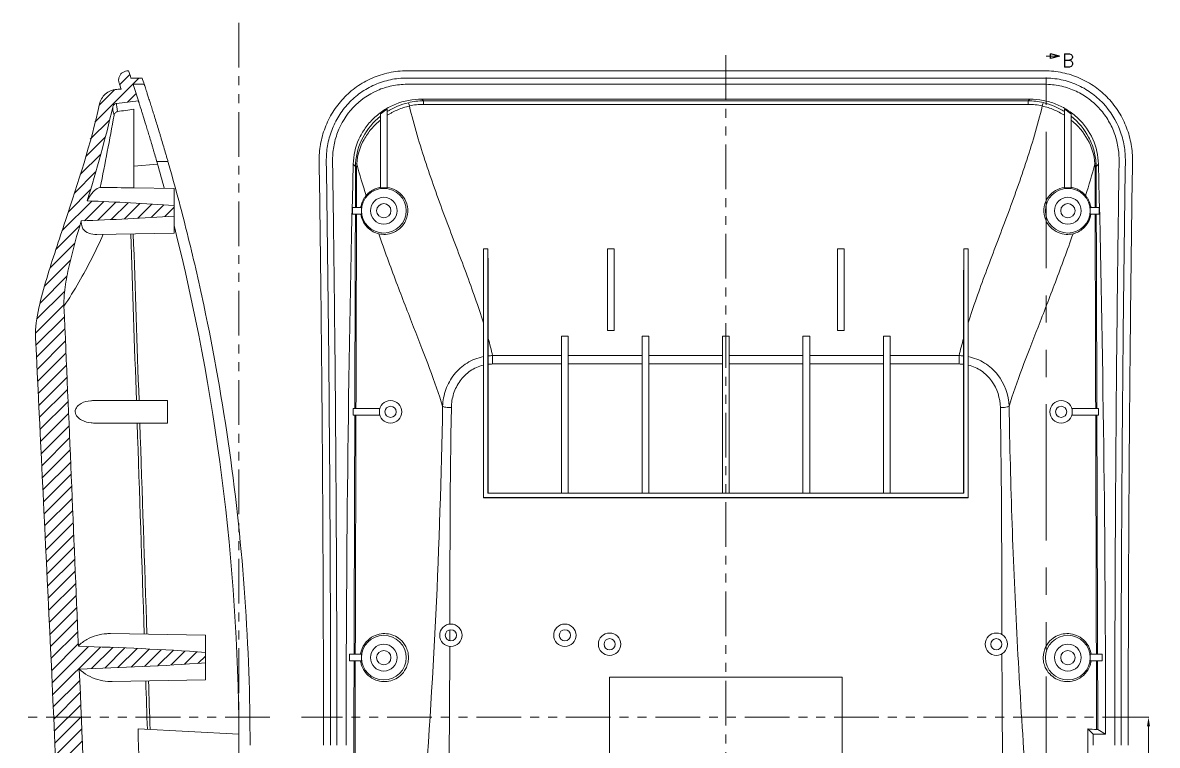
# Model space of a CAD drawing. Extents: x 51 to 693, y 99 to 478.
# Drawn here: x 429.2 to 683, y 315.8 to 477.5 of the extents above; entities that cross this region are included whole.
import ezdxf

# ---------------------------------------------------------------- set-up
doc = ezdxf.new("R2010")
doc.units = 0
doc.header["$MEASUREMENT"] = 0
doc.linetypes.add('PHANTOM', pattern=[2.5, 1.25, -0.25, 0.25, -0.25, 0.25, -0.25])
for name, color, linetype in [('20', 7, 'Continuous'), ('7', 7, 'Continuous'), ('TOP', 7, 'Continuous')]:
    doc.layers.add(name, color=color, linetype=linetype)
doc.styles.add('blockfont', font='simplex.shx', dxfattribs={"bigfont": 'bigfont'})
doc.dimstyles.get("Standard").update_dxf_attribs({"dimtxt": 0.18, "dimasz": 0.18, "dimexe": 0.18, "dimexo": 0.0625, "dimgap": 0.09, "dimtad": 0, "dimtih": 1, "dimtoh": 1, "dimdec": 4, "dimzin": 0, "dimdsep": 46, "dimtxsty": 'Standard', "dimcen": 0.09, "dimadec": 0, "dimazin": 0, "dimtfac": 1, "dimtdec": 4, "dimtofl": 0, "dimtmove": 0, "dimatfit": 3, "dimfxl": 0, "dimtolj": 1, "dimtzin": 0, "dimarcsym": 0})

# ---------------------------------------------------------------- blocks, each defined once
blk = doc.blocks.new('HATCH3')
at = {"color": 200, "linetype": 'Continuous'}
for p, q in [((424.86, 455.27), (434.75, 465.15)), ((430.44, 463.67), (432.69, 465.92)), ((425.88, 459.11), (429.3, 462.53)), ((432.16, 459.74), (434.09, 461.67)), ((423.85, 451.43), (428.12, 455.69)), ((422.84, 447.59), (427.17, 451.92)), ((421.62, 443.55), (426.22, 448.14)), ((420.29, 439.39), (425.06, 444.16)), ((418.95, 435.23), (423.89, 440.17)), ((417.58, 431.03), (424.17, 437.62)), ((422.59, 433.22), (426.88, 437.5)), ((425.56, 433.35), (429.59, 437.38)), ((428.52, 433.48), (432.3, 437.25)), ((431.48, 433.61), (434.97, 437.1)), ((434.48, 433.78), (437.64, 436.94)), ((437.49, 433.96), (440.3, 436.77)), ((440.5, 434.14), (442.6, 436.24)), ((416.16, 426.79), (421.54, 432.16)), ((414.85, 422.65), (420.41, 428.21)), ((413.62, 418.59), (419.43, 424.4)), ((412.62, 414.76), (418.64, 420.78)), ((411.91, 411.23), (418.13, 417.45)), ((411.65, 408.15), (417.98, 414.47)), ((411.68, 405.35), (418.07, 411.74)), ((411.81, 402.65), (418.19, 409.03)), ((411.94, 399.95), (418.31, 406.32)), ((412.07, 397.26), (418.42, 403.6)), ((412.2, 394.56), (418.54, 400.89)), ((412.33, 391.87), (418.66, 398.18)), ((412.46, 389.17), (418.77, 395.47)), ((412.59, 386.47), (418.89, 392.76)), ((412.73, 383.78), (419, 390.05)), ((412.86, 381.08), (419.12, 387.34)), ((412.99, 378.39), (419.24, 384.63)), ((413.12, 375.69), (419.35, 381.92)), ((413.25, 373), (419.47, 379.21)), ((413.38, 370.3), (419.59, 376.5)), ((413.51, 367.6), (419.7, 373.78)), ((413.64, 364.91), (419.81, 371.07)), ((413.78, 362.21), (419.93, 368.36)), ((413.91, 359.52), (420.04, 365.64)), ((414.04, 356.82), (420.15, 362.93)), ((414.17, 354.12), (420.27, 360.21)), ((414.3, 351.43), (420.38, 357.5)), ((414.43, 348.73), (420.49, 354.79)), ((414.56, 346.04), (420.61, 352.07)), ((414.69, 343.33), (420.72, 349.36)), ((414.81, 340.63), (420.83, 346.64)), ((414.94, 337.93), (420.95, 343.93)), ((415.06, 335.22), (421.06, 341.22)), ((415.18, 332.52), (421.17, 338.5)), ((415.3, 329.81), (423.43, 337.93)), ((415.43, 327.11), (426.15, 337.82)), ((424.15, 333), (428.87, 337.72)), ((427.1, 333.12), (431.59, 337.61)), ((430.05, 333.23), (434.32, 337.5)), ((433, 333.35), (437.01, 337.36)), ((435.95, 333.48), (439.68, 337.21)), ((438.96, 333.65), (442.36, 337.05)), ((441.96, 333.83), (445.03, 336.9)), ((444.96, 334), (447.71, 336.74)), ((447.97, 334.18), (449.6, 335.8)), ((415.55, 324.41), (421.51, 330.36)), ((415.67, 321.7), (421.62, 327.64)), ((415.8, 319), (421.73, 324.92)), ((415.92, 316.29), (421.84, 322.21)), ((416.04, 313.59), (421.95, 319.49)), ((416.17, 310.89), (422.06, 316.77)), ((416.29, 308.18), (422.17, 314.06)), ((416.41, 305.48), (422.28, 311.34)), ((416.54, 302.77), (422.39, 308.62)), ((416.66, 300.07), (422.5, 305.9)), ((416.78, 297.37), (422.61, 303.18)), ((416.91, 294.66), (422.71, 300.47)), ((417.03, 291.96), (422.82, 297.75)), ((417.15, 289.25), (422.93, 295.03)), ((417.27, 286.55), (423.04, 292.31)), ((417.4, 283.85), (423.15, 289.59)), ((417.56, 281.19), (424.54, 288.15)), ((425.87, 286.65), (427.37, 288.15)), ((428.7, 286.65), (430.2, 288.15)), ((431.53, 286.65), (433.03, 288.15)), ((434.36, 286.65), (435.86, 288.15)), ((437.18, 286.65), (438.69, 288.15)), ((440.01, 286.65), (441.52, 288.15)), ((442.84, 286.65), (444.35, 288.15)), ((445.67, 286.65), (447.18, 288.15)), ((448.5, 286.65), (450.01, 288.15)), ((451.33, 286.65), (452.84, 288.15)), ((454.16, 286.65), (455.67, 288.15)), ((456.99, 286.65), (457.1, 286.75)), ((417.74, 278.53), (423.37, 284.15)), ((417.92, 275.88), (424.94, 282.9)), ((426.27, 281.4), (427.77, 282.9)), ((429.1, 281.4), (430.6, 282.9)), ((431.93, 281.4), (433.43, 282.9)), ((434.76, 281.4), (436.26, 282.9)), ((437.59, 281.4), (439.09, 282.9)), ((440.42, 281.4), (441.92, 282.9)), ((418.09, 273.23), (423.58, 278.72)), ((423.84, 276.15), (425.35, 277.65)), ((426.67, 276.15), (428.18, 277.65)), ((429.5, 276.15), (431.01, 277.65)), ((432.33, 276.15), (433.84, 277.65)), ((435.16, 276.15), (436.67, 277.65)), ((437.99, 276.15), (439.5, 277.65)), ((440.82, 276.15), (442.33, 277.65)), ((443.65, 276.15), (445.16, 277.65)), ((446.48, 276.15), (447.98, 277.65)), ((449.31, 276.15), (450.81, 277.65)), ((452.14, 276.15), (453.64, 277.65)), ((454.97, 276.15), (456.47, 277.65)), ((418.33, 270.64), (423.69, 276)), ((418.57, 268.06), (423.8, 273.28)), ((418.82, 265.48), (423.9, 270.56)), ((419.07, 262.9), (424.01, 267.84)), ((419.33, 260.34), (424.12, 265.11)), ((419.61, 257.78), (424.22, 262.39)), ((419.89, 255.23), (424.33, 259.67)), ((420.16, 252.68), (424.53, 257.05)), ((425.86, 255.55), (427.36, 257.05)), ((428.69, 255.55), (430.19, 257.05)), ((431.52, 255.55), (433.02, 257.05)), ((434.35, 255.55), (435.85, 257.05)), ((437.18, 255.55), (438.68, 257.05)), ((440.01, 255.55), (441.51, 257.05)), ((442.84, 255.55), (444.34, 257.05)), ((445.67, 255.55), (447.17, 257.05)), ((448.5, 255.55), (450, 257.05)), ((451.33, 255.55), (452.83, 257.05)), ((454.16, 255.55), (455.66, 257.05)), ((420.45, 250.14), (424.54, 254.23)), ((456.99, 255.55), (457.1, 255.66)), ((420.75, 247.61), (425.09, 251.95)), ((426.92, 250.95), (427.92, 251.95)), ((429.75, 250.95), (430.75, 251.95)), ((432.58, 250.95), (433.58, 251.95)), ((435.41, 250.95), (436.41, 251.95)), ((438.24, 250.95), (439.24, 251.95)), ((421.04, 245.08), (424.82, 248.86)), ((421.34, 242.55), (425, 246.21)), ((421.65, 240.03), (425.57, 243.95)), ((427.4, 242.95), (428.4, 243.95)), ((430.23, 242.95), (431.23, 243.95)), ((433.06, 242.95), (434.06, 243.95)), ((435.89, 242.95), (436.89, 243.95)), ((438.72, 242.95), (439.72, 243.95)), ((421.96, 237.52), (425.41, 240.97)), ((422.28, 235.01), (426.63, 239.35)), ((427.95, 237.85), (429.46, 239.35)), ((430.78, 237.85), (432.29, 239.35)), ((433.61, 237.85), (435.12, 239.35)), ((436.44, 237.85), (437.94, 239.35)), ((439.27, 237.85), (440.77, 239.35)), ((442.1, 237.85), (443.6, 239.35)), ((444.93, 237.85), (446.43, 239.35)), ((447.76, 237.85), (449.26, 239.35)), ((450.59, 237.85), (452.09, 239.35)), ((453.42, 237.85), (454.92, 239.35)), ((456.25, 237.85), (457.1, 238.7)), ((422.6, 232.5), (425.9, 235.8)), ((422.92, 230), (426.17, 233.24)), ((423.24, 227.49), (426.43, 230.68)), ((423.56, 224.98), (426.7, 228.12)), ((423.87, 222.47), (426.96, 225.55)), ((424.19, 219.96), (427.24, 223)), ((424.53, 217.47), (427.54, 220.48)), ((424.88, 214.99), (427.85, 217.96)), ((425.23, 212.51), (428.15, 215.43)), ((425.57, 210.03), (428.45, 212.91)), ((425.92, 207.55), (428.76, 210.38)), ((426.27, 205.07), (430.84, 209.63)), ((426.61, 202.59), (433.54, 209.51)), ((432.19, 205.33), (436.25, 209.39)), ((435.15, 205.46), (438.96, 209.27)), ((438.11, 205.59), (441.64, 209.11)), ((441.1, 205.75), (444.3, 208.95)), ((444.11, 205.94), (446.97, 208.79)), ((447.13, 206.12), (449.6, 208.59)), ((426.96, 200.11), (429.73, 202.88)), ((427.38, 197.7), (430.07, 200.39)), ((428.15, 195.64), (430.47, 197.96)), ((429.38, 194.04), (431.42, 196.08)), ((430.81, 192.65), (432.86, 194.7)), ((432.25, 191.25), (434.31, 193.31)), ((433.98, 190.15), (436.29, 192.46)), ((436.09, 189.44), (438.35, 191.7)), ((438.21, 188.73), (440.84, 191.35)), ((440.62, 188.31), (443.43, 191.12)), ((443.22, 188.08), (446.03, 190.89)), ((445.81, 187.85), (448.63, 190.66)), ((448.37, 187.57), (451.23, 190.42)), ((450.89, 187.26), (453.82, 190.19)), ((453.41, 186.95), (456.42, 189.96)), ((454.7, 185.41), (457.1, 187.81)), ((458.5, 186.38), (459.6, 187.48)), ((456.89, 184.77), (457.1, 184.98))]:
    blk.add_line(p, q, dxfattribs=at)
blk = doc.blocks.new('ASSORTED_DRAFT3')
at = {"color": 13}
for p, q in [((661.12, 470.04, 661.12), (659.12, 470.57)), ((659.12, 469.5), (659.12, 470.57)), ((661.12, 470.04, 661.12), (659.12, 469.5))]:
    blk.add_line(p, q, dxfattribs=at)
blk = doc.blocks.new('*D587')
at = {"color": 4, "linetype": 'Continuous', "lineweight": 9}
for p, q in [((680.82, 322.1), (681.12, 322.1)), ((681.02, 320.1), (681.02, 290.87)), ((681.02, 249.45), (681.02, 278.69)), ((671.58, 247.45), (681.12, 247.45))]:
    blk.add_line(p, q, dxfattribs=at)
for points in [[(680.69, 320.1), (681.35, 320.1), (681.02, 322.1)], [(680.69, 249.45), (681.35, 249.45), (681.02, 247.45)]]:
    blk.add_solid(points, dxfattribs=at)
at = {"layer": 'Defpoints', "color": 0, "linetype": 'Continuous', "lineweight": 9}
for p in [(680.72, 322.1), (681.02, 322.1), (671.48, 247.45)]:
    blk.add_point(p, dxfattribs=at)
at = {"color": 3, "linetype": 'Continuous', "lineweight": 9, "insert": (681.02, 284.78), "char_height": 3, "attachment_point": 5, "rotation": 90}
blk.add_mtext('\\A1;74.65', dxfattribs=at)

msp = doc.modelspace()

# ---------------------------------------------------------------- linework, layer by layer
at = {"layer": '20', "color": 1, "linetype": 'Continuous', "lineweight": 9}
msp.add_line((661.125, 470.037), (658.125, 470.037), dxfattribs=at)
at = {"layer": '20', "color": 1, "linetype": 'PHANTOM', "lineweight": 9, "ltscale": 24.375664}
msp.add_line((658.125, 178.856), (658.125, 470.037), dxfattribs=at)
at = {"layer": '20', "color": 7, "linetype": 'Continuous', "lineweight": 9}
for p, q in [((455.924, 465.147), (453.424, 465.147)), ((657.804, 466.752), (515.162, 466.752)), ((657.795, 465.152), (515.173, 465.152)), ((456.386, 463.748), (453.886, 463.748)), ((515.18, 463.752), (657.804, 463.752)), ((654.5, 460.437), (518.467, 460.437)), ((518.872, 460.033), (518.467, 460.437)), ((654.095, 460.033), (518.872, 460.033)), ((518.872, 460.033), (518.872, 459.256)), ((654.5, 460.437), (654.095, 460.033)), ((654.095, 460.033), (654.095, 459.256)), ((454.068, 458.164), (454.068, 440.554)), ((509.233, 457.115), (509.233, 440.554)), ((510.733, 458.164), (510.733, 440.554)), ((518.872, 459.256), (654.095, 459.256)), ((662.233, 458.164), (662.233, 440.554)), ((663.733, 457.115), (663.733, 440.554)), ((454.068, 445.416), (459.37, 445.88)), ((461.699, 446.477), (459.199, 446.477)), ((503.138, 445.88), (503.659, 445.36)), ((669.308, 445.36), (669.828, 445.88)), ((463.068, 440.451), (454.068, 440.608)), ((463.068, 440.451), (463.068, 436.633)), ((463.068, 434.27), (463.068, 436.633)), ((463.068, 434.27), (463.068, 430.451)), ((502.946, 436.201), (502.946, 434.701)), ((502.946, 436.201), (505.013, 436.201)), ((502.946, 434.701), (505.013, 434.701)), ((670.021, 436.201), (667.953, 436.201)), ((670.021, 434.701), (667.953, 434.701)), ((670.021, 434.701), (670.021, 436.201)), ((445.801, 430.15), (463.068, 430.451)), ((532.283, 426.925), (533.283, 426.925)), ((532.283, 426.925), (532.283, 371.251)), ((533.283, 426.925), (533.283, 372.251)), ((561.483, 426.925), (559.983, 426.925)), ((559.983, 408.651), (559.983, 426.925)), ((561.483, 426.925), (561.483, 408.651)), ((611.483, 426.925), (612.983, 426.925)), ((611.483, 426.925), (611.483, 408.651)), ((612.983, 408.651), (612.983, 426.925)), ((639.683, 426.925), (640.683, 426.925)), ((639.683, 372.251), (639.683, 426.925)), ((640.683, 371.251), (640.683, 426.925)), ((561.483, 408.651), (559.983, 408.651)), ((611.483, 408.651), (612.983, 408.651)), ((551.233, 407.379), (549.733, 407.379)), ((549.733, 372.279), (549.733, 407.379)), ((551.233, 372.279), (551.233, 407.379)), ((569.233, 407.379), (567.733, 407.379)), ((567.733, 372.279), (567.733, 407.379)), ((569.233, 372.279), (569.233, 407.379)), ((587.233, 407.379), (585.733, 407.379)), ((585.733, 372.279), (585.733, 407.379)), ((587.233, 372.279), (587.233, 407.379)), ((605.233, 407.379), (603.733, 407.379)), ((603.733, 372.279), (603.733, 407.379)), ((605.233, 372.279), (605.233, 407.379)), ((623.233, 407.379), (621.733, 407.379)), ((621.733, 372.279), (621.733, 407.379)), ((623.233, 372.279), (623.233, 407.379)), ((533.321, 401.1), (533.312, 372.28)), ((549.733, 403.034), (534.313, 403.034)), ((534.313, 401.155), (549.733, 401.155)), ((567.733, 403.034), (551.233, 403.034)), ((551.233, 401.155), (567.733, 401.155)), ((585.733, 403.034), (569.233, 403.034)), ((569.233, 401.155), (585.733, 401.155)), ((603.733, 403.034), (587.233, 403.034)), ((587.233, 401.155), (603.733, 401.155)), ((621.733, 403.034), (605.233, 403.034)), ((605.233, 401.155), (621.733, 401.155)), ((638.654, 403.034), (623.233, 403.034)), ((623.233, 401.155), (638.654, 401.155)), ((639.655, 372.28), (639.646, 401.1)), ((532.246, 400.912), (532.255, 371.223)), ((640.712, 371.223), (640.721, 400.912)), ((461.568, 392.951), (444.837, 392.951)), ((461.568, 389.29), (461.568, 392.951)), ((503.121, 389.701), (503.121, 391.201)), ((503.121, 391.201), (509.098, 391.201)), ((669.846, 391.201), (663.868, 391.201)), ((669.846, 389.701), (669.846, 391.201)), ((461.568, 387.951), (461.568, 389.29)), ((509.098, 389.701), (503.121, 389.701)), ((663.868, 389.701), (669.846, 389.701)), ((445.023, 387.951), (461.568, 387.951)), ((532.283, 371.251), (532.255, 371.223)), ((532.255, 371.223), (640.712, 371.223)), ((532.283, 371.251), (640.683, 371.251)), ((533.283, 372.251), (533.312, 372.28)), ((533.283, 372.251), (639.683, 372.251)), ((533.312, 372.28), (549.733, 372.28)), ((551.233, 372.279), (549.733, 372.279)), ((551.233, 372.28), (567.733, 372.28)), ((569.233, 372.279), (567.733, 372.279)), ((569.233, 372.28), (585.733, 372.28)), ((587.233, 372.279), (585.733, 372.279)), ((587.233, 372.28), (603.733, 372.28)), ((605.233, 372.279), (603.733, 372.279)), ((605.233, 372.28), (621.733, 372.28)), ((623.233, 372.279), (621.733, 372.279)), ((623.233, 372.28), (639.655, 372.28)), ((639.683, 372.251), (639.655, 372.28)), ((640.683, 371.251), (640.712, 371.223)), ((470.068, 340.451), (448.852, 340.822)), ((470.068, 336.632), (470.068, 340.451)), ((470.068, 336.633), (470.068, 334.27)), ((502.333, 336.201), (502.333, 334.701)), ((502.333, 336.201), (505.013, 336.201)), ((670.633, 336.201), (667.953, 336.201)), ((670.633, 334.701), (670.633, 336.201)), ((470.068, 330.451), (470.068, 334.27)), ((502.333, 334.701), (505.013, 334.701)), ((670.633, 334.701), (667.953, 334.701)), ((449.227, 330.088), (470.068, 330.451)), ((560.483, 294.151), (560.483, 331.097)), ((560.483, 331.097), (612.483, 331.097)), ((612.483, 331.097), (612.483, 289.735)), ((477.562, 318.299), (455.005, 319.481)), ((668.636, 318.299), (667.454, 319.481)), ((668.636, 318.299), (671.42, 318.299)), ((671.42, 318.299), (669.683, 319.339))]:
    msp.add_line(p, q, dxfattribs=at)
at = {"layer": '20', "color": 80, "linetype": 'Continuous', "lineweight": 9}
for p, q in [((449.463, 462.472), (449.466, 462.472)), ((438.442, 414.069), (438.445, 414.068)), ((432.071, 406.981), (432.068, 406.977))]:
    msp.add_line(p, q, dxfattribs=at)
at = {"layer": '20', "color": 7, "linetype": 'Continuous', "lineweight": 9}
for centre, radius in [((509.983, 435.451), 5), ((661.483, 390.451), 2.5), ((661.483, 390.451), 1.25), ((524.983, 340.451), 2.5), ((550.483, 340.451), 2.5), ((524.983, 340.451), 1.25), ((550.483, 340.451), 1.25), ((560.483, 338.451), 2.5), ((646.983, 338.451), 2.5), ((662.983, 335.451), 5), ((560.483, 338.451), 1.25), ((646.983, 338.451), 1.25)]:
    msp.add_circle(centre, radius, dxfattribs=at)
at = {"layer": '20', "color": 7, "linetype": 'Continuous', "lineweight": 9, "extrusion": (1.22461e-16, 0, -1)}
for centre, radius in [((-662.983, 435.451), 5), ((-509.983, 335.451), 3), ((-662.983, 335.451), 3), ((-509.983, 335.451), 1.6), ((-662.983, 335.451), 1.6)]:
    msp.add_circle(centre, radius, dxfattribs=at)
at = {"layer": '20', "color": 7, "linetype": 'Continuous', "lineweight": 9, "extrusion": (0, 0, -1)}
for centre, radius in [((-509.983, 435.451), 3), ((-509.983, 435.451), 1.6), ((-662.983, 435.451), 3), ((-662.983, 435.451), 1.6), ((-511.483, 390.451), 2.5), ((-511.483, 390.451), 1.25), ((-509.983, 335.451), 5)]:
    msp.add_circle(centre, radius, dxfattribs=at)
at = {"layer": '20', "color": 7, "linetype": 'Continuous', "lineweight": 9, "extrusion": (1.22461e-16, 0, -1)}
for centre, start, end in [((-3.75, 315.826), 161.42622, 161.63044), ((-6.25, 315.826), 161.63044, 161.80858), ((-0.75, 315.826), 161.76349, 161.94329), ((-3.75, 315.826), 161.80858, 162.28397)]:
    msp.add_arc(centre, 473.818, start, end, dxfattribs=at)
at = {"layer": '20', "color": 7, "linetype": 'Continuous', "lineweight": 9, "extrusion": (0, 0, -1)}
for centre, radius, start, end in [((-3.75, 315.826), 473.818, 164.06888, 164.74571), ((-509.983, 435.451), 5.157, 81.63778, 98.36222), ((-662.983, 435.451), 5.157, 81.63778, 98.36222), ((-509.983, 435.451), 5.026, -8.58165, 8.58165), ((-662.983, 435.451), 5.026, 171.41835, 188.58165), ((-3.75, 315.826), 473.818, 165.7889, 179.70099)]:
    msp.add_arc(centre, radius, start, end, dxfattribs=at)
at = {"layer": '20', "color": 7, "linetype": 'Continuous', "lineweight": 9}
for centre, start, end in [((509.983, 335.451), 171.41835, 188.58165), ((662.983, 335.451), 351.41835, 368.58165)]:
    msp.add_arc(centre, 5.026, start, end, dxfattribs=at)
for centre, major_axis, ratio, start_param, end_param in [((497.704, 449.12), (206.521, 18.068), 0.0868266, 1.7901597, 1.7966749), ((497.704, 449.12), (172.101, 15.057), 0.0868266, 1.8133619, 1.8428007), ((543, 315.826), (0, 473.818), 0.0874887, 1.2927459, 1.5707963), ((504.655, 445.36), (-1, 0.003), 0.0349414, 0.0873199, 0.7271728), ((668.312, 445.36), (-1, -0.003), 0.0349414, 2.4144198, 3.0542727), ((629.967, 315.826), (0, 473.818), 0.0874887, 4.7176077, 4.9904394), ((532.131, 481.903), (0, 103), 0.0017453, 3.944855, 4.1493495), ((533.435, 481.903), (0, 103), 0.0017453, 2.1338358, 2.3867781), ((639.531, 481.903), (0, 103), 0.0017453, 3.8964079, 4.1493495), ((640.835, 481.903), (0, 103), 0.0017453, 2.1338358, 2.3383296), ((728.43, 322.356), (-82.025, 0), 0.0524078, 0.7326774, 0.7675799), ((643.807, 315.826), (0, 473.79), 0.0524047, 4.7123887, 4.7176077)]:
    msp.add_ellipse(centre, major_axis=major_axis, ratio=ratio, start_param=start_param, end_param=end_param, dxfattribs=at)
at = {"layer": '20', "color": 7, "linetype": 'Continuous', "lineweight": 9, "extrusion": (0, 0, -1)}
for centre, major_axis, ratio, start_param, end_param in [((544.664, 453.228), (172.101, 15.057), 0.0868266, 4.1405532, 4.1656272), ((518.659, 445.302), (-10.687, 10.687), 0.9924325, 0.1127612, 0.2348383), ((654.307, 445.302), (10.687, 10.687), 0.9924325, 6.048347, 6.1704241), ((3.749, 315.826), (473.819, 0), 0.9999993, 6.2779666, 6.2831853)]:
    msp.add_ellipse(centre, major_axis=major_axis, ratio=ratio, start_param=start_param, end_param=end_param, dxfattribs=at)
at = {"layer": '20', "color": 7, "linetype": 'Continuous', "lineweight": 9}
for points, knots in [([(452.529, 466.724), (452.306, 466.708), (452.082, 466.654), (451.877, 466.565), (451.671, 466.477), (451.478, 466.351), (451.314, 466.2), (451.149, 466.048), (451.008, 465.866), (450.903, 465.668), (450.798, 465.471), (450.726, 465.252), (450.692, 465.031), (450.658, 464.81), (450.662, 464.579), (450.703, 464.359), (450.72, 464.272), (450.742, 464.187), (450.77, 464.103)], [0, 0, 0, 0, 0.1855168, 0.1855168, 0.1855168, 0.3710335, 0.3710335, 0.3710335, 0.5565531, 0.5565531, 0.5565531, 0.7420912, 0.7420912, 0.7420912, 0.9276572, 0.9276572, 0.9276572, 1, 1, 1, 1]), ([(495.521, 446.448), (495.501, 447.749), (495.604, 449.031), (496.044, 451.557), (496.385, 452.81), (497.305, 455.234), (497.875, 456.388), (499.235, 458.58), (500.037, 459.63), (501.825, 461.539), (502.807, 462.397), (504.95, 463.919), (506.125, 464.586), (508.555, 465.65), (509.82, 466.057), (512.453, 466.61), (513.812, 466.752), (515.162, 466.752)], [0, 0, 0, 0, 0.125, 0.125, 0.25, 0.25, 0.375, 0.375, 0.5, 0.5, 0.625, 0.625, 0.75, 0.75, 0.875, 0.875, 1, 1, 1, 1]), ([(497.121, 446.464), (497.116, 447.659), (497.196, 448.84), (497.598, 451.162), (497.909, 452.313), (498.754, 454.547), (499.277, 455.61), (500.525, 457.627), (501.257, 458.59), (502.905, 460.353), (503.809, 461.145), (505.777, 462.546), (506.856, 463.159), (509.096, 464.141), (510.26, 464.515), (512.677, 465.022), (513.926, 465.144), (515.173, 465.152)], [0, 0, 0, 0, 0.125, 0.125, 0.25, 0.25, 0.375, 0.375, 0.5, 0.5, 0.625, 0.625, 0.75, 0.75, 0.875, 0.875, 1, 1, 1, 1]), ([(657.795, 465.152), (659.039, 465.137), (660.264, 465.025), (662.664, 464.526), (663.855, 464.146), (666.094, 463.168), (667.15, 462.571), (669.135, 461.164), (670.054, 460.36), (672.51, 457.737), (673.79, 455.66), (675.049, 452.337), (675.365, 451.176), (675.771, 448.84), (675.856, 447.657), (675.846, 446.462)], [0, 0, 0, 0, 0.125, 0.125, 0.25, 0.25, 0.375, 0.375, 0.5, 0.5, 0.75, 0.75, 0.875, 0.875, 1, 1, 1, 1]), ([(657.804, 466.752), (659.159, 466.752), (660.489, 466.613), (663.1, 466.069), (664.395, 465.656), (666.829, 464.593), (667.978, 463.944), (670.14, 462.414), (671.136, 461.543), (672.917, 459.645), (673.718, 458.6), (675.09, 456.393), (675.659, 455.238), (676.575, 452.829), (676.92, 451.568), (677.363, 449.032), (677.465, 447.748), (677.445, 446.448)], [0, 0, 0, 0, 0.125, 0.125, 0.25, 0.25, 0.375, 0.375, 0.5, 0.5, 0.625, 0.625, 0.75, 0.75, 0.875, 0.875, 1, 1, 1, 1]), ([(449.466, 462.472), (449.03, 462.372), (448.605, 462.194), (448.227, 461.954), (447.849, 461.715), (447.507, 461.407), (447.227, 461.057), (446.943, 460.702), (446.715, 460.293), (446.561, 459.865), (446.5, 459.694), (446.449, 459.519), (446.41, 459.341)], [0, 0, 0, 0, 0.2927713, 0.2927713, 0.2927713, 0.5852101, 0.5852101, 0.5852101, 0.8826735, 0.8826735, 0.8826735, 1, 1, 1, 1]), ([(461.699, 446.477), (461.62, 446.753), (461.541, 447.028), (461.382, 447.577), (461.303, 447.85), (461.066, 448.666), (460.908, 449.206), (460.592, 450.279), (460.434, 450.811), (460.197, 451.603), (460.119, 451.866), (459.961, 452.389), (459.883, 452.651), (459.492, 453.942), (459.192, 454.924), (458.759, 456.322), (458.618, 456.775), (458.412, 457.436), (458.344, 457.653), (458.209, 458.08), (458.143, 458.29), (457.95, 458.902), (457.827, 459.288), (457.594, 460.02), (457.484, 460.366), (457.276, 461.014), (457.178, 461.316), (457.042, 461.737), (456.999, 461.871), (456.916, 462.126), (456.877, 462.246), (456.692, 462.814), (456.579, 463.16), (456.483, 463.455), (456.466, 463.506), (456.436, 463.596), (456.424, 463.633), (456.404, 463.692), (456.397, 463.715), (456.391, 463.734), (456.389, 463.738), (456.388, 463.743), (456.387, 463.747), (456.385, 463.751)], [0, 0, 0, 0, 0.0316171, 0.0316171, 0.0632341, 0.0632341, 0.1264683, 0.1264683, 0.1897024, 0.1897024, 0.2213195, 0.2213195, 0.2529366, 0.2529366, 0.3794048, 0.3794048, 0.442639, 0.442639, 0.474256, 0.474256, 0.5058731, 0.5058731, 0.5691072, 0.5691072, 0.6323414, 0.6323414, 0.6955755, 0.6955755, 0.7271926, 0.7271926, 0.7588097, 0.7588097, 0.8852779, 0.8852779, 0.916895, 0.916895, 0.9485121, 0.9485121, 0.9801291, 0.9801291, 0.9959377, 0.9959377, 1, 1, 1, 1]), ([(515.18, 463.752), (514.032, 463.738), (512.901, 463.636), (510.685, 463.176), (509.586, 462.826), (506.484, 461.47), (504.619, 460.136), (501.597, 456.905), (500.417, 454.986), (499.256, 451.917), (498.964, 450.845), (498.59, 448.688), (498.511, 447.596), (498.521, 446.493)], [0, 0, 0, 0, 0.125, 0.125, 0.25, 0.25, 0.5, 0.5, 0.75, 0.75, 0.875, 0.875, 1, 1, 1, 1]), ([(674.446, 446.477), (674.45, 447.58), (674.378, 448.67), (674.009, 450.815), (673.723, 451.877), (672.947, 453.942), (672.465, 454.924), (671.317, 456.788), (670.643, 457.678), (669.123, 459.31), (668.29, 460.042), (666.476, 461.338), (665.48, 461.906), (663.413, 462.814), (662.339, 463.16), (660.108, 463.631), (658.956, 463.744), (657.804, 463.752)], [0, 0, 0, 0, 0.125, 0.125, 0.25, 0.25, 0.375, 0.375, 0.5, 0.5, 0.625, 0.625, 0.75, 0.75, 0.875, 0.875, 1, 1, 1, 1]), ([(450.208, 459.468), (450.099, 459.456), (449.99, 459.424), (449.89, 459.376), (449.791, 459.328), (449.699, 459.262), (449.621, 459.185), (449.541, 459.105), (449.473, 459.011), (449.423, 458.911), (449.383, 458.832), (449.353, 458.747), (449.334, 458.66)], [0, 0, 0, 0, 0.2619107, 0.2619107, 0.2619107, 0.5234328, 0.5234328, 0.5234328, 0.7908522, 0.7908522, 0.7908522, 1, 1, 1, 1]), ([(455.098, 460.009), (455.118, 459.946), (455.14, 459.877), (455.187, 459.731), (455.211, 459.654), (455.263, 459.491), (455.291, 459.404), (455.437, 458.942), (455.58, 458.492), (455.788, 457.83), (455.831, 457.692), (455.921, 457.407), (455.967, 457.259), (456.109, 456.803), (456.209, 456.484), (456.52, 455.479), (456.745, 454.75), (457.046, 453.761), (457.108, 453.558), (457.232, 453.15), (457.294, 452.944), (457.483, 452.318), (457.739, 451.465), (458.003, 450.576), (458.204, 449.896), (458.272, 449.667), (458.408, 449.205), (458.476, 448.971), (458.819, 447.797), (459.094, 446.845), (459.37, 445.88)], [0, 0, 0, 0, 0.0399881, 0.0399881, 0.0769117, 0.0769117, 0.1138352, 0.1138352, 0.2615293, 0.2615293, 0.2984529, 0.2984529, 0.3353764, 0.3353764, 0.4092235, 0.4092235, 0.5569176, 0.5569176, 0.5938411, 0.5938411, 0.6307647, 0.6307647, 0.7046117, 0.7784588, 0.7784588, 0.8153823, 0.8153823, 0.8523059, 0.8523059, 1, 1, 1, 1]), ([(503.138, 445.88), (503.186, 447.811), (503.62, 449.688), (504.801, 452.323), (505.276, 453.154), (506.387, 454.726), (507.031, 455.472), (508.434, 456.814), (509.197, 457.416), (510.845, 458.48), (511.732, 458.94), (514.468, 460.042), (516.458, 460.437), (518.467, 460.437)], [0, 0, 0, 0, 0.25, 0.25, 0.375, 0.375, 0.5, 0.5, 0.625, 0.625, 0.75, 0.75, 1, 1, 1, 1]), ([(515.475, 459.633), (514.629, 459.431), (513.812, 459.163), (512.626, 458.666), (512.238, 458.484), (511.665, 458.187), (511.476, 458.084), (511.101, 457.87), (510.915, 457.759), (510.733, 457.645)], [0, 0, 0, 0, 0.5, 0.5, 0.75, 0.75, 0.875, 0.875, 1, 1, 1, 1]), ([(518.872, 460.033), (518.297, 460.032), (517.727, 459.999), (516.595, 459.866), (516.033, 459.766), (515.475, 459.633)], [0, 0, 0, 0, 0.5, 0.5, 1, 1, 1, 1]), ([(657.49, 459.633), (656.932, 459.766), (656.37, 459.866), (655.239, 459.999), (654.669, 460.032), (654.095, 460.033)], [0, 0, 0, 0, 0.5, 0.5, 1, 1, 1, 1]), ([(654.5, 460.437), (655.504, 460.437), (656.49, 460.341), (658.43, 459.964), (659.394, 459.68), (661.229, 458.942), (662.099, 458.492), (663.748, 457.432), (664.527, 456.818), (666.63, 454.81), (667.771, 453.197), (669.337, 449.714), (669.78, 447.81), (669.828, 445.88)], [0, 0, 0, 0, 0.125, 0.125, 0.25, 0.25, 0.375, 0.375, 0.5, 0.5, 0.75, 0.75, 1, 1, 1, 1]), ([(662.233, 457.645), (661.501, 458.104), (660.74, 458.498), (659.159, 459.161), (658.34, 459.431), (657.49, 459.634)], [0, 0, 0, 0, 0.5, 0.5, 1, 1, 1, 1]), ([(446.41, 459.341), (444.448, 450.468), (441.651, 441.838), (437.346, 428.926), (435.878, 424.632), (433.921, 418.113), (433.311, 415.93), (432.352, 411.518), (431.959, 409.297), (432.071, 406.981)], [0, 0, 0, 0, 0.5, 0.5, 0.75, 0.75, 0.875, 0.875, 1, 1, 1, 1]), ([(449.644, 456.805), (449.666, 456.936), (449.71, 457.065), (449.776, 457.181), (449.829, 457.276), (449.899, 457.364), (449.98, 457.436), (450.062, 457.508), (450.159, 457.567), (450.261, 457.604), (450.315, 457.623), (450.371, 457.637), (450.428, 457.645)], [0, 0, 0, 0, 0.3263073, 0.3263073, 0.3263073, 0.5929186, 0.5929186, 0.5929186, 0.8614187, 0.8614187, 0.8614187, 1, 1, 1, 1]), ([(510.733, 456.805), (510.923, 456.924), (511.115, 457.041), (511.507, 457.266), (511.705, 457.374), (512.306, 457.686), (512.713, 457.877), (513.956, 458.398), (514.813, 458.678), (515.7, 458.887)], [0, 0, 0, 0, 0.125, 0.125, 0.25, 0.25, 0.5, 0.5, 1, 1, 1, 1]), ([(515.7, 458.888), (516.221, 459.011), (516.746, 459.103), (517.803, 459.226), (518.335, 459.256), (518.872, 459.256)], [0, 0, 0, 0, 0.5, 0.5, 1, 1, 1, 1]), ([(532.262, 410.387), (531.129, 413.979), (529.798, 417.709), (526.931, 425.435), (525.388, 429.446), (522.322, 437.644), (520.818, 441.79), (518.043, 450.212), (516.762, 454.497), (515.7, 458.887)], [0, 0, 0, 0, 0.25, 0.25, 0.5, 0.5, 0.75, 0.75, 1, 1, 1, 1]), ([(657.266, 458.887), (656.204, 454.497), (654.924, 450.213), (652.149, 441.79), (650.644, 437.644), (647.578, 429.446), (646.036, 425.435), (643.169, 417.709), (641.838, 413.979), (640.705, 410.387)], [0, 0, 0, 0, 0.25, 0.25, 0.5, 0.5, 0.75, 0.75, 1, 1, 1, 1]), ([(654.095, 459.256), (654.631, 459.256), (655.163, 459.226), (656.219, 459.103), (656.744, 459.011), (657.264, 458.888)], [0, 0, 0, 0, 0.5, 0.5, 1, 1, 1, 1]), ([(657.264, 458.888), (658.155, 458.678), (659.014, 458.397), (660.67, 457.702), (661.467, 457.288), (662.233, 456.805)], [0, 0, 0, 0, 0.5, 0.5, 1, 1, 1, 1]), ([(509.233, 456.58), (507.628, 455.294), (506.294, 453.703), (504.379, 450.13), (503.788, 448.134), (503.677, 446.027)], [0, 0, 0, 0, 0.5, 0.5, 1, 1, 1, 1]), ([(503.925, 445.962), (504.064, 447.93), (504.655, 449.771), (506.031, 452.241), (506.568, 453.011), (507.794, 454.455), (508.487, 455.129), (509.233, 455.732)], [0, 0, 0, 0, 0.5, 0.5, 0.75, 0.75, 1, 1, 1, 1]), ([(669.289, 446.027), (669.234, 447.082), (669.06, 448.096), (668.501, 450.063), (668.11, 451.019), (666.675, 453.7), (665.34, 455.292), (663.733, 456.58)], [0, 0, 0, 0, 0.25, 0.25, 0.5, 0.5, 1, 1, 1, 1]), ([(663.733, 455.732), (665.224, 454.528), (666.48, 453.061), (668.313, 449.767), (668.903, 447.929), (669.042, 445.962)], [0, 0, 0, 0, 0.5, 0.5, 1, 1, 1, 1]), ([(480.068, 315.826), (480.068, 326.861), (479.683, 337.883), (478.143, 359.9), (476.99, 370.868), (473.917, 392.723), (472.001, 403.584), (468.558, 419.774), (467.317, 425.147), (464.648, 435.847), (463.22, 441.174), (461.699, 446.477)], [0, 0, 0, 0, 0.25, 0.25, 0.5, 0.5, 0.75, 0.75, 0.875, 0.875, 1, 1, 1, 1]), ([(496.483, 315.826), (496.483, 326.862), (496.463, 337.879), (496.413, 351.626), (496.401, 354.374), (496.376, 359.868), (496.362, 362.615), (496.317, 370.845), (496.247, 381.791), (496.156, 392.681), (496.081, 400.828), (496.054, 403.54), (495.999, 408.956), (495.97, 411.659), (495.82, 425.143), (495.68, 435.84), (495.521, 446.448)], [0, 0, 0, 0, 0.25, 0.25, 0.3125, 0.3125, 0.375, 0.375, 0.5, 0.625, 0.625, 0.6875, 0.6875, 0.75, 0.75, 1, 1, 1, 1]), ([(498.083, 315.826), (498.083, 326.86), (498.063, 337.881), (497.982, 359.895), (497.922, 370.862), (497.761, 392.716), (497.661, 403.575), (497.42, 425.159), (497.28, 435.859), (497.121, 446.464)], [0, 0, 0, 0, 0.25, 0.25, 0.5, 0.5, 0.75, 0.75, 1, 1, 1, 1]), ([(498.521, 446.493), (498.6, 441.189), (498.675, 435.862), (498.815, 425.161), (498.88, 419.787), (499.06, 403.595), (499.161, 392.733), (499.322, 370.875), (499.382, 359.905), (499.463, 337.886), (499.483, 326.862), (499.483, 315.826)], [0, 0, 0, 0, 0.125, 0.125, 0.25, 0.25, 0.5, 0.5, 0.75, 0.75, 1, 1, 1, 1]), ([(673.483, 315.826), (673.483, 326.861), (673.503, 337.883), (673.584, 359.9), (673.645, 370.868), (673.806, 392.723), (673.906, 403.584), (674.086, 419.774), (674.151, 425.147), (674.291, 435.847), (674.366, 441.174), (674.446, 446.477)], [0, 0, 0, 0, 0.25, 0.25, 0.5, 0.5, 0.75, 0.75, 0.875, 0.875, 1, 1, 1, 1]), ([(675.846, 446.462), (675.686, 435.857), (675.546, 425.158), (675.306, 403.574), (675.205, 392.715), (675.045, 370.862), (674.984, 359.895), (674.903, 337.881), (674.883, 326.86), (674.883, 315.826)], [0, 0, 0, 0, 0.25, 0.25, 0.5, 0.5, 0.75, 0.75, 1, 1, 1, 1]), ([(677.445, 446.448), (677.286, 435.84), (677.146, 425.145), (676.996, 411.666), (676.967, 408.965), (676.912, 403.552), (676.886, 400.839), (676.81, 392.689), (676.72, 381.797), (676.65, 370.853), (676.604, 362.626), (676.59, 359.88), (676.565, 354.383), (676.554, 351.634), (676.503, 337.882), (676.483, 326.862), (676.483, 315.826)], [0, 0, 0, 0, 0.25, 0.25, 0.3125, 0.3125, 0.375, 0.375, 0.5, 0.625, 0.625, 0.6875, 0.6875, 0.75, 0.75, 1, 1, 1, 1]), ([(443.635, 437.665), (443.783, 437.957), (443.936, 438.234), (444.836, 439.722), (445.657, 440.503), (446.574, 440.686)], [0, 0, 0, 0, 0.1742788, 0.1742788, 1, 1, 1, 1]), ([(509.233, 440.668), (509.072, 440.642), (508.913, 440.61), (508.602, 440.531), (508.449, 440.484), (508.001, 440.326), (507.716, 440.195), (507.308, 439.962), (507.175, 439.878), (506.918, 439.699), (506.795, 439.604), (506.438, 439.304), (506.218, 439.084), (506.017, 438.842)], [0, 0, 0, 0, 0.125, 0.125, 0.25, 0.25, 0.5, 0.5, 0.625, 0.625, 0.75, 0.75, 1, 1, 1, 1]), ([(508.833, 430.302), (509.324, 430.181), (509.839, 430.126), (510.937, 430.189), (511.534, 430.308), (512.761, 430.833), (513.396, 431.244), (514.499, 432.445), (514.922, 433.202), (515.367, 434.803), (515.391, 435.632), (515.105, 437.164), (514.796, 437.879), (513.492, 439.722), (512.123, 440.503), (510.733, 440.686)], [0, 0, 0, 0, 0.125, 0.125, 0.25, 0.25, 0.375, 0.375, 0.5, 0.5, 0.625, 0.625, 0.75, 0.75, 1, 1, 1, 1]), ([(664.133, 430.302), (663.642, 430.181), (663.128, 430.126), (662.029, 430.189), (661.432, 430.308), (660.205, 430.833), (659.571, 431.244), (658.468, 432.445), (658.044, 433.202), (657.599, 434.803), (657.575, 435.632), (657.862, 437.164), (658.17, 437.879), (659.475, 439.722), (660.844, 440.503), (662.233, 440.686)], [0, 0, 0, 0, 0.125, 0.125, 0.25, 0.25, 0.375, 0.375, 0.5, 0.5, 0.625, 0.625, 0.75, 0.75, 1, 1, 1, 1]), ([(663.733, 440.668), (663.894, 440.642), (664.054, 440.61), (664.365, 440.531), (664.517, 440.484), (664.965, 440.326), (665.251, 440.195), (665.659, 439.962), (665.792, 439.878), (666.048, 439.699), (666.172, 439.604), (666.528, 439.304), (666.748, 439.084), (666.949, 438.842)], [0, 0, 0, 0, 0.125, 0.125, 0.25, 0.25, 0.5, 0.5, 0.625, 0.625, 0.75, 0.75, 1, 1, 1, 1]), ([(506.017, 438.842), (505.948, 438.759), (505.88, 438.672), (505.749, 438.493), (505.686, 438.4), (505.501, 438.111), (505.388, 437.906), (505.234, 437.574), (505.185, 437.458), (505.095, 437.222), (505.054, 437.101), (504.979, 436.854), (504.946, 436.728), (504.889, 436.469), (504.865, 436.337), (504.846, 436.201)], [0, 0, 0, 0, 0.125, 0.125, 0.25, 0.25, 0.5, 0.5, 0.625, 0.625, 0.75, 0.75, 0.875, 0.875, 1, 1, 1, 1]), ([(666.95, 438.842), (667.018, 438.759), (667.086, 438.672), (667.217, 438.493), (667.281, 438.4), (667.465, 438.111), (667.579, 437.906), (667.733, 437.574), (667.782, 437.458), (667.872, 437.222), (667.913, 437.101), (667.987, 436.854), (668.02, 436.728), (668.077, 436.469), (668.102, 436.337), (668.121, 436.201)], [0, 0, 0, 0, 0.125, 0.125, 0.25, 0.25, 0.5, 0.5, 0.625, 0.625, 0.75, 0.75, 0.875, 0.875, 1, 1, 1, 1]), ([(504.846, 434.701), (504.943, 434.03), (505.167, 433.409), (505.746, 432.365), (506.098, 431.935), (507.215, 430.888), (508.034, 430.5), (508.833, 430.302)], [0, 0, 0, 0, 0.25, 0.25, 0.5, 0.5, 1, 1, 1, 1]), ([(668.12, 434.701), (668.024, 434.03), (667.799, 433.409), (667.221, 432.365), (666.868, 431.935), (665.751, 430.888), (664.933, 430.5), (664.133, 430.302)], [0, 0, 0, 0, 0.25, 0.25, 0.5, 0.5, 1, 1, 1, 1]), ([(442.303, 433.182), (441.381, 430.05), (440.479, 426.907), (439.36, 422.147), (439.027, 420.555), (438.54, 417.342), (438.373, 415.723), (438.445, 414.068)], [0, 0, 0, 0, 0.5, 0.5, 0.75, 0.75, 1, 1, 1, 1]), ([(445.8, 430.15), (445.642, 430.147), (445.487, 430.149), (444.721, 430.189), (444.126, 430.308), (443.122, 430.833), (442.715, 431.244), (442.349, 432.235), (442.292, 432.691), (442.304, 433.182)], [0, 0, 0, 0, 0.0862931, 0.0862931, 0.4311207, 0.4311207, 0.7759483, 0.7759483, 1, 1, 1, 1]), ([(438.444, 414.068), (439.616, 415.833), (440.732, 417.636), (443.793, 422.934), (445.599, 426.525), (447.199, 430.172)], [0, 0, 0, 0, 0.3475014, 0.3475014, 1, 1, 1, 1]), ([(508.833, 430.302), (510.114, 426.61), (511.448, 422.975), (514.093, 415.979), (515.403, 412.619), (517.912, 406.165), (519.112, 403.075), (521.311, 397.165), (522.312, 394.333), (523.133, 391.695)], [0, 0, 0, 0, 0.25, 0.25, 0.5, 0.5, 0.75, 0.75, 1, 1, 1, 1]), ([(649.833, 391.695), (650.655, 394.333), (651.655, 397.165), (653.854, 403.075), (655.054, 406.165), (657.564, 412.619), (658.873, 415.979), (661.518, 422.975), (662.853, 426.61), (664.133, 430.302)], [0, 0, 0, 0, 0.25, 0.25, 0.5, 0.5, 0.75, 0.75, 1, 1, 1, 1]), ([(532.261, 410.39), (532.258, 409.077), (532.256, 407.786), (532.252, 405.256), (532.249, 404.017), (532.247, 402.809)], [0, 0, 0, 0, 0.5, 0.5, 1, 1, 1, 1]), ([(640.72, 402.809), (640.717, 404.017), (640.715, 405.256), (640.71, 407.786), (640.708, 409.077), (640.706, 410.39)], [0, 0, 0, 0, 0.5, 0.5, 1, 1, 1, 1]), ([(533.313, 406.882), (533.498, 406.229), (533.674, 405.582), (534.008, 404.3), (534.165, 403.664), (534.313, 403.034)], [0, 0, 0, 0, 0.5, 0.5, 1, 1, 1, 1]), ([(639.653, 406.882), (639.469, 406.23), (639.292, 405.582), (638.959, 404.3), (638.801, 403.664), (638.654, 403.034)], [0, 0, 0, 0, 0.5, 0.5, 1, 1, 1, 1]), ([(532.247, 402.809), (530.96, 402.546), (529.718, 402.05), (527.506, 400.678), (526.523, 399.796), (524.916, 397.777), (524.29, 396.647), (523.416, 394.229), (523.178, 392.981), (523.134, 391.695)], [0, 0, 0, 0, 0.25, 0.25, 0.5, 0.5, 0.75, 0.75, 1, 1, 1, 1]), ([(532.247, 402.809), (532.247, 402.692), (532.246, 402.561), (532.246, 402.342), (532.246, 402.265), (532.246, 402.108), (532.246, 401.947), (532.246, 401.779), (532.246, 401.607), (532.246, 401.519), (532.246, 401.259), (532.246, 401.085), (532.246, 400.912)], [0, 0, 0, 0, 0.25, 0.25, 0.375, 0.375, 0.5, 0.625, 0.625, 0.75, 0.75, 1, 1, 1, 1]), ([(533.32, 402.974), (533.32, 402.86), (533.32, 402.731), (533.32, 402.517), (533.32, 402.441), (533.321, 402.286), (533.321, 402.127), (533.321, 401.96), (533.321, 401.79), (533.321, 401.703), (533.321, 401.445), (533.321, 401.272), (533.321, 401.1)], [0, 0, 0, 0, 0.25, 0.25, 0.375, 0.375, 0.5, 0.625, 0.625, 0.75, 0.75, 1, 1, 1, 1]), ([(534.313, 403.034), (534.313, 402.922), (534.313, 402.792), (534.313, 402.506), (534.313, 402.35), (534.313, 402.022), (534.313, 401.85), (534.313, 401.503), (534.313, 401.327), (534.313, 401.155)], [0, 0, 0, 0, 0.25, 0.25, 0.5, 0.5, 0.75, 0.75, 1, 1, 1, 1]), ([(638.654, 403.034), (638.654, 402.922), (638.654, 402.792), (638.654, 402.506), (638.654, 402.35), (638.654, 402.022), (638.654, 401.85), (638.654, 401.503), (638.654, 401.327), (638.654, 401.155)], [0, 0, 0, 0, 0.25, 0.25, 0.5, 0.5, 0.75, 0.75, 1, 1, 1, 1]), ([(639.646, 401.1), (639.646, 401.272), (639.646, 401.445), (639.646, 401.704), (639.646, 401.791), (639.646, 401.961), (639.646, 402.128), (639.646, 402.287), (639.646, 402.442), (639.646, 402.517), (639.646, 402.731), (639.647, 402.86), (639.647, 402.974)], [0, 0, 0, 0, 0.25, 0.25, 0.375, 0.375, 0.5, 0.625, 0.625, 0.75, 0.75, 1, 1, 1, 1]), ([(649.833, 391.695), (649.745, 394.236), (648.853, 396.774), (646.435, 399.805), (645.452, 400.684), (643.24, 402.054), (641.999, 402.548), (640.72, 402.809)], [0, 0, 0, 0, 0.5, 0.5, 0.75, 0.75, 1, 1, 1, 1]), ([(640.721, 400.912), (640.721, 401.085), (640.721, 401.259), (640.721, 401.52), (640.721, 401.608), (640.721, 401.779), (640.721, 401.947), (640.721, 402.108), (640.72, 402.266), (640.72, 402.342), (640.72, 402.561), (640.72, 402.692), (640.72, 402.809)], [0, 0, 0, 0, 0.25, 0.25, 0.375, 0.375, 0.5, 0.625, 0.625, 0.75, 0.75, 1, 1, 1, 1]), ([(525.084, 391.39), (525.104, 392.462), (525.274, 393.507), (525.927, 395.539), (526.406, 396.502), (527.651, 398.229), (528.429, 399), (530.191, 400.209), (531.199, 400.661), (532.246, 400.912)], [0, 0, 0, 0, 0.25, 0.25, 0.5, 0.5, 0.75, 0.75, 1, 1, 1, 1]), ([(640.721, 400.912), (641.766, 400.661), (642.766, 400.215), (644.537, 399.001), (645.307, 398.24), (647.189, 395.634), (647.843, 393.527), (647.882, 391.389)], [0, 0, 0, 0, 0.25, 0.25, 0.5, 0.5, 1, 1, 1, 1]), ([(444.837, 392.952), (444.702, 392.952), (444.567, 392.946), (443.709, 392.885), (442.99, 392.708), (441.988, 392.165), (441.665, 391.935), (441.139, 391.314), (440.941, 390.896), (440.974, 390.017), (441.197, 389.613), (441.743, 389.005), (442.073, 388.773), (443.083, 388.226), (443.816, 388.035), (444.698, 387.959), (444.861, 387.951), (445.024, 387.951)], [0, 0, 0, 0, 0.0423736, 0.0423736, 0.2689704, 0.2689704, 0.3822688, 0.3822688, 0.4955672, 0.4955672, 0.6088656, 0.6088656, 0.722164, 0.722164, 0.9487608, 0.9487608, 1, 1, 1, 1]), ([(523.134, 391.695), (522.861, 376.035), (522.351, 360.499), (520.872, 329.748), (519.894, 314.536), (517.629, 284.551), (516.337, 269.777), (513.621, 240.789), (512.195, 226.575), (510.78, 212.703)], [0, 0, 0, 0, 0.25, 0.25, 0.5, 0.5, 0.75, 0.75, 1, 1, 1, 1]), ([(523.134, 391.694), (523.233, 391.617), (523.484, 391.542), (524.187, 391.433), (524.635, 391.398), (525.084, 391.39)], [0, 0, 0, 0, 0.5, 0.5, 1, 1, 1, 1]), ([(649.833, 391.695), (649.741, 391.623), (649.496, 391.545), (648.766, 391.43), (648.299, 391.397), (647.882, 391.389)], [0, 0, 0, 0, 0.5, 0.5, 1, 1, 1, 1]), ([(655.098, 288.152), (653.737, 304.921), (652.548, 321.984), (650.748, 356.55), (650.14, 374.043), (649.833, 391.695)], [0, 0, 0, 0, 0.5, 0.5, 1, 1, 1, 1]), ([(448.852, 340.822), (448.573, 340.827), (448.291, 340.819), (446.497, 340.699), (444.974, 340.294), (442.869, 339.116), (442.208, 338.639), (441.664, 338.02)], [0, 0, 0, 0, 0.1124353, 0.1124353, 0.7120906, 0.7120906, 1, 1, 1, 1]), ([(504.78, 334.701), (504.912, 333.772), (505.281, 332.952), (506.213, 331.666), (506.761, 331.2), (508.452, 330.18), (509.625, 329.998), (511.798, 330.242), (512.829, 330.671), (514.158, 331.865), (514.572, 332.36), (515.074, 333.339), (515.218, 333.698), (515.433, 334.525), (515.497, 334.986), (515.497, 335.92), (515.433, 336.391), (515.21, 337.239), (515.057, 337.611), (514.532, 338.611), (514.107, 339.104), (513.189, 339.9), (512.704, 340.191), (511.685, 340.618), (511.148, 340.751), (509.513, 340.901), (508.348, 340.69), (506.698, 339.658), (506.167, 339.192), (505.266, 337.922), (504.908, 337.117), (504.779, 336.201)], [0, 0, 0, 0, 0.0625, 0.0625, 0.125, 0.125, 0.25, 0.25, 0.375, 0.375, 0.4375, 0.4375, 0.46875, 0.46875, 0.5, 0.5, 0.53125, 0.53125, 0.5625, 0.5625, 0.625, 0.625, 0.6875, 0.6875, 0.75, 0.75, 0.875, 0.875, 0.9375, 0.9375, 1, 1, 1, 1]), ([(668.187, 336.201), (668.059, 337.113), (667.694, 337.933), (666.801, 339.189), (666.264, 339.66), (665.169, 340.346), (664.593, 340.569), (663.468, 340.819), (662.911, 340.851), (661.262, 340.699), (660.229, 340.294), (658.857, 339.1), (658.428, 338.599), (657.739, 337.286), (657.469, 336.396), (657.47, 334.979), (657.536, 334.514), (657.749, 333.699), (657.897, 333.33), (658.394, 332.362), (658.808, 331.865), (659.691, 331.072), (660.175, 330.768), (661.179, 330.324), (661.702, 330.183), (663.333, 329.997), (664.513, 330.18), (666.206, 331.2), (666.757, 331.671), (667.681, 332.946), (668.056, 333.785), (668.187, 334.701)], [0, 0, 0, 0, 0.0625, 0.0625, 0.125, 0.125, 0.1875, 0.1875, 0.25, 0.25, 0.375, 0.375, 0.4375, 0.4375, 0.5, 0.5, 0.53125, 0.53125, 0.5625, 0.5625, 0.625, 0.625, 0.6875, 0.6875, 0.75, 0.75, 0.875, 0.875, 0.9375, 0.9375, 1, 1, 1, 1]), ([(441.874, 332.89), (442.437, 332.302), (443.095, 331.841), (444.48, 331.072), (445.232, 330.768), (446.731, 330.324), (447.48, 330.183), (448.562, 330.093), (448.895, 330.081), (449.227, 330.086)], [0, 0, 0, 0, 0.277396, 0.277396, 0.5729697, 0.5729697, 0.8685435, 0.8685435, 1, 1, 1, 1]), ([(669.406, 319.371), (669.487, 319.367), (669.555, 319.361), (669.602, 319.356), (669.646, 319.35), (669.673, 319.345), (669.683, 319.339)], [0, 0, 0, 0, 0.5196898, 0.5196898, 0.5196898, 1, 1, 1, 1])]:
    msp.add_open_spline(points, degree=3, knots=knots, dxfattribs=at)
for points in [[(452.529, 466.724), (452.649, 466.732), (452.769, 466.741), (452.889, 466.749)], [(449.923, 462.549), (449.768, 462.532), (449.614, 462.507), (449.463, 462.472)], [(450.428, 457.645), (450.242, 458.447), (450.162, 459.057), (450.208, 459.468)], [(515.475, 459.633), (515.506, 459.596), (515.601, 459.281), (515.7, 458.888)], [(657.49, 459.634), (657.458, 459.596), (657.363, 459.282), (657.264, 458.888)], [(449.334, 458.66), (447.776, 451.57), (445.713, 444.616), (443.636, 437.666)], [(449.334, 458.661), (449.308, 458.233), (449.418, 457.615), (449.644, 456.805)], [(446.574, 440.686), (447.584, 446.061), (448.709, 451.415), (449.644, 456.805)], [(503.659, 445.36), (503.649, 442.307), (503.64, 439.254), (503.631, 436.201)], [(503.677, 446.027), (503.665, 445.805), (503.659, 445.583), (503.659, 445.36)], [(503.925, 445.962), (503.784, 445.984), (503.696, 446.007), (503.677, 446.027)], [(503.882, 436.201), (503.89, 439.247), (503.899, 442.293), (503.908, 445.339)], [(503.908, 445.339), (503.908, 445.547), (503.914, 445.755), (503.925, 445.962)], [(506.017, 438.842), (505.29, 441.179), (504.589, 443.55), (503.925, 445.962)], [(666.949, 438.842), (667.677, 441.179), (668.377, 443.55), (669.042, 445.962)], [(669.289, 446.027), (669.271, 446.007), (669.183, 445.984), (669.042, 445.962)], [(669.042, 445.962), (669.053, 445.755), (669.058, 445.547), (669.059, 445.339)], [(669.059, 445.339), (669.068, 442.293), (669.076, 439.247), (669.085, 436.201)], [(669.308, 445.36), (669.307, 445.583), (669.301, 445.805), (669.289, 446.027)], [(669.336, 436.201), (669.327, 439.254), (669.317, 442.307), (669.308, 445.36)], [(446.574, 440.686), (449.072, 440.642), (451.57, 440.598), (454.068, 440.554)], [(463.068, 436.633), (456.598, 437.111), (450.117, 437.393), (443.636, 437.666)], [(442.303, 433.182), (449.228, 433.467), (456.157, 433.759), (463.068, 434.27)], [(503.626, 434.701), (503.582, 420.202), (503.538, 405.702), (503.495, 391.201)], [(503.756, 391.201), (503.796, 405.702), (503.837, 420.202), (503.878, 434.701)], [(669.089, 434.701), (669.13, 420.202), (669.17, 405.702), (669.21, 391.201)], [(669.472, 391.201), (669.428, 405.702), (669.385, 420.202), (669.34, 434.701)], [(453.366, 430.281), (453.795, 417.838), (454.22, 405.395), (454.642, 392.952)], [(455.233, 392.952), (454.808, 405.398), (454.38, 417.845), (453.948, 430.292)], [(441.664, 338.02), (440.621, 363.371), (439.55, 388.721), (438.442, 414.069)], [(437.89, 283.379), (436.069, 324.584), (434.15, 365.785), (432.068, 406.977)], [(533.312, 406.886), (533.315, 405.551), (533.317, 404.245), (533.32, 402.974)], [(639.647, 402.974), (639.649, 404.245), (639.652, 405.551), (639.654, 406.886)], [(534.313, 403.034), (533.981, 403.029), (533.65, 403.009), (533.32, 402.974)], [(533.321, 401.1), (533.65, 401.137), (533.981, 401.155), (534.313, 401.155)], [(639.647, 402.974), (639.319, 403.009), (638.988, 403.029), (638.654, 403.034)], [(638.654, 401.155), (638.988, 401.155), (639.318, 401.137), (639.646, 401.1)], [(524.743, 342.94), (524.775, 358.986), (524.787, 375.167), (525.084, 391.39)], [(648.228, 340.619), (648.192, 357.425), (648.193, 374.383), (647.882, 391.389)], [(503.49, 389.701), (503.437, 371.868), (503.385, 354.035), (503.333, 336.201)], [(503.606, 336.201), (503.654, 354.035), (503.703, 371.868), (503.752, 389.701)], [(669.214, 389.701), (669.263, 371.868), (669.312, 354.035), (669.36, 336.201)], [(669.634, 336.201), (669.582, 354.035), (669.529, 371.868), (669.476, 389.701)], [(454.812, 387.951), (455.345, 372.198), (455.872, 356.444), (456.395, 340.69)], [(456.999, 340.68), (456.472, 356.437), (455.941, 372.194), (455.404, 387.951)], [(524.735, 339.226), (524.737, 340.043), (524.739, 340.86), (524.74, 341.678)], [(441.664, 338.02), (451.138, 337.667), (460.614, 337.331), (470.068, 336.633)], [(524.25, 289.641), (524.596, 305.527), (524.692, 321.671), (524.732, 337.964)], [(648.637, 293.526), (648.365, 307.611), (648.278, 321.89), (648.239, 336.29)], [(470.068, 334.27), (460.684, 333.577), (451.277, 333.242), (441.874, 332.89)], [(443.679, 288.151), (443.086, 303.065), (442.485, 317.978), (441.874, 332.89)], [(503.328, 334.701), (503.205, 292.536), (503.085, 250.369), (502.968, 208.201)], [(503.268, 208.201), (503.377, 250.369), (503.488, 292.536), (503.602, 334.701)], [(669.364, 334.701), (669.378, 329.591), (669.392, 324.481), (669.406, 319.371)], [(669.683, 319.339), (669.668, 324.46), (669.653, 329.581), (669.638, 334.701)], [(456.742, 330.219), (456.861, 326.603), (456.981, 322.987), (457.1, 319.371)], [(457.709, 319.339), (457.589, 322.969), (457.468, 326.599), (457.347, 330.229)], [(455.005, 319.481), (455.352, 309.038), (455.697, 298.595), (456.04, 288.151)], [(667.454, 319.481), (667.472, 309.038), (667.49, 298.595), (667.508, 288.151)]]:
    msp.add_open_spline(points, degree=3, dxfattribs=at)
at = {"layer": '7', "color": 1, "linetype": 'PHANTOM', "lineweight": 9, "ltscale": 8}
for p, q in [((477.568, 477.532), (477.568, 181.11)), ((586.483, 470.264), (586.483, 173.842)), ((484.47, 322.102), (429.209, 322.102)), ((680.72, 322.102), (491.605, 322.102))]:
    msp.add_line(p, q, dxfattribs=at)

# ---------------------------------------------------------------- block references
at = {"layer": '20', "color": 200, "linetype": 'Continuous', "lineweight": 9}
msp.add_blockref('HATCH3', (20.471, 0), dxfattribs=at)
at = {"layer": 'TOP', "color": 1, "linetype": 'Continuous', "lineweight": 9}
msp.add_blockref('ASSORTED_DRAFT3', (0, 0), dxfattribs=at)

# ---------------------------------------------------------------- texts
at = {"layer": 'TOP', "color": 1, "linetype": 'Continuous', "lineweight": 9, "insert": (661.681, 467.568), "char_height": 3, "attachment_point": 7, "line_spacing_factor": 0.903614, "style": 'blockfont'}
msp.add_mtext('\\W01.000;B', dxfattribs=at)

# ---------------------------------------------------------------- dimensions: what is measured, and where the dimension line sits
at = {"linetype": 'Continuous', "lineweight": 9}
dim = msp.add_linear_dim(base=(681.021, 322.102), p1=(671.483, 247.451), p2=(680.72, 322.102), angle=90, dimstyle='Standard', override={"dimtxt": 3, "dimasz": 2, "dimexe": 0.1, "dimexo": 0.1, "dimtih": 0, "dimtoh": 0, "dimdec": 2, "dimdsep": 0, "dimcen": 0, "dimclrd": 4, "dimclre": 4, "dimclrt": 3, "dimadec": 1, "dimtdec": 2, "dimlwd": 9, "dimlwe": 9}, dxfattribs=at)
dim.commit()
dim.dimension.update_dxf_attribs({"geometry": '*D587', "text_midpoint": (681.021, 284.776), "dimtype": 160})

doc.saveas('drawing.dxf')
